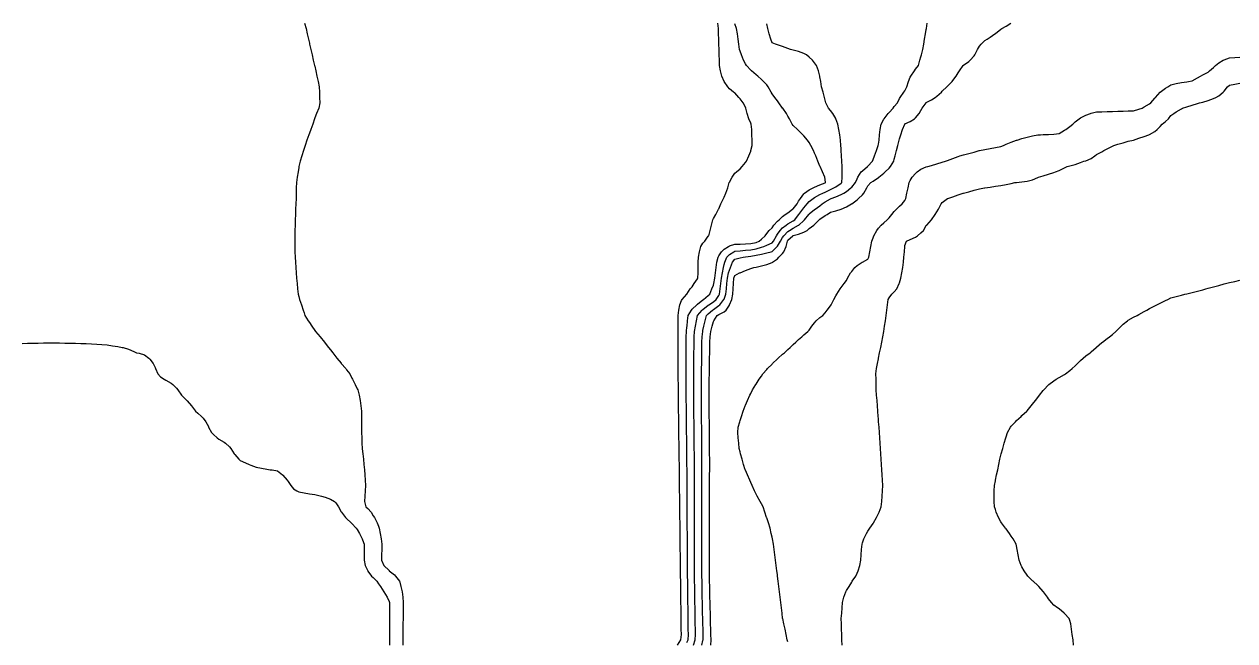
# Model space of a CAD drawing. Header units: inches. Extents: x -13671948.9 to -13671906.2, y 5686257.7 to 5686300.4.
# Drawn here: x -13671923.66 to -13671914.17, y 5686286.3 to 5686291.14 of the extents above; entities that cross this region are included whole.
import ezdxf

# ---------------------------------------------------------------- set-up
doc = ezdxf.new("R2010")
doc.units = ezdxf.units.IN
doc.header["$MEASUREMENT"] = 0

msp = doc.modelspace()

# ---------------------------------------------------------------- linework, layer by layer
for points in [[(-13671921.4633, 5686291.1449), (-13671921.4519, 5686291.1032), (-13671921.4422, 5686291.0615), (-13671921.4331, 5686291.0198), (-13671921.4261, 5686290.9877), (-13671921.424, 5686290.9781), (-13671921.4147, 5686290.9364), (-13671921.4053, 5686290.8947), (-13671921.3956, 5686290.853), (-13671921.3853, 5686290.8113), (-13671921.3844, 5686290.8063), (-13671921.3753, 5686290.7696), (-13671921.3668, 5686290.7279), (-13671921.3578, 5686290.6862), (-13671921.3481, 5686290.6445), (-13671921.3467, 5686290.6028), (-13671921.3454, 5686290.5611), (-13671921.3441, 5686290.5194), (-13671921.3514, 5686290.4777), (-13671921.3703, 5686290.4361), (-13671921.3844, 5686290.402), (-13671921.3868, 5686290.3944), (-13671921.3992, 5686290.3527), (-13671921.4151, 5686290.311), (-13671921.4261, 5686290.2827), (-13671921.4311, 5686290.2693), (-13671921.4462, 5686290.2276), (-13671921.4603, 5686290.1859), (-13671921.4678, 5686290.162), (-13671921.4732, 5686290.1442), (-13671921.4856, 5686290.1025), (-13671921.4973, 5686290.0608), (-13671921.5076, 5686290.0191), (-13671921.5095, 5686290.0111), (-13671921.5149, 5686289.9774), (-13671921.5214, 5686289.9357), (-13671921.5273, 5686289.894), (-13671921.5287, 5686289.8523), (-13671921.5299, 5686289.8106), (-13671921.5309, 5686289.7689), (-13671921.5324, 5686289.7272), (-13671921.5342, 5686289.6855), (-13671921.5357, 5686289.6438), (-13671921.537, 5686289.6021), (-13671921.5383, 5686289.5604), (-13671921.5395, 5686289.5187), (-13671921.5405, 5686289.477), (-13671921.5407, 5686289.4353), (-13671921.5398, 5686289.3936), (-13671921.539, 5686289.3519), (-13671921.5382, 5686289.3102), (-13671921.536, 5686289.2685), (-13671921.5334, 5686289.2269), (-13671921.5309, 5686289.1852), (-13671921.528, 5686289.1435), (-13671921.5229, 5686289.1018), (-13671921.5179, 5686289.0601), (-13671921.5128, 5686289.0184), (-13671921.5095, 5686289.0016), (-13671921.5027, 5686288.9767), (-13671921.4886, 5686288.935), (-13671921.4747, 5686288.8933), (-13671921.4678, 5686288.8729), (-13671921.4606, 5686288.8516), (-13671921.4347, 5686288.8099), (-13671921.4261, 5686288.7964), (-13671921.4074, 5686288.7682), (-13671921.3844, 5686288.7348), (-13671921.3772, 5686288.7265), (-13671921.3427, 5686288.6851), (-13671921.3425, 5686288.6848), (-13671921.3083, 5686288.6431), (-13671921.301, 5686288.6341), (-13671921.2749, 5686288.6014), (-13671921.2593, 5686288.5815), (-13671921.2417, 5686288.5597), (-13671921.2176, 5686288.5277), (-13671921.2097, 5686288.518), (-13671921.1759, 5686288.4766), (-13671921.1757, 5686288.4763), (-13671921.1411, 5686288.4346), (-13671921.1342, 5686288.4255), (-13671921.1097, 5686288.3929), (-13671921.0925, 5686288.3593), (-13671921.0881, 5686288.3512), (-13671921.0665, 5686288.3095), (-13671921.0508, 5686288.276), (-13671921.0472, 5686288.2678), (-13671921.0362, 5686288.2261), (-13671921.0288, 5686288.1844), (-13671921.022, 5686288.1427), (-13671921.0165, 5686288.101), (-13671921.0172, 5686288.0593), (-13671921.0178, 5686288.0177), (-13671921.0184, 5686287.976), (-13671921.0176, 5686287.9343), (-13671921.0156, 5686287.8926), (-13671921.0138, 5686287.8509), (-13671921.0121, 5686287.8092), (-13671921.0091, 5686287.7841), (-13671921.0072, 5686287.7675), (-13671921.0027, 5686287.7258), (-13671920.9985, 5686287.6841), (-13671920.9948, 5686287.6424), (-13671920.9916, 5686287.6007), (-13671920.9888, 5686287.559), (-13671920.9862, 5686287.5173), (-13671920.9888, 5686287.4756), (-13671920.9921, 5686287.4339), (-13671920.9951, 5686287.3922), (-13671920.9839, 5686287.3505), (-13671920.9674, 5686287.3366), (-13671920.9425, 5686287.3088), (-13671920.9257, 5686287.2803), (-13671920.916, 5686287.2671), (-13671920.8935, 5686287.2254), (-13671920.884, 5686287.1986), (-13671920.8796, 5686287.1837), (-13671920.8699, 5686287.142), (-13671920.8625, 5686287.1003), (-13671920.8571, 5686287.0586), (-13671920.8585, 5686287.0169), (-13671920.8599, 5686286.9752), (-13671920.8613, 5686286.9335), (-13671920.8424, 5686286.8918), (-13671920.8423, 5686286.8918), (-13671920.8006, 5686286.8506), (-13671920.8, 5686286.8501), (-13671920.7589, 5686286.8166), (-13671920.7501, 5686286.8085), (-13671920.7198, 5686286.7668), (-13671920.7172, 5686286.7591), (-13671920.7078, 5686286.7251), (-13671920.6996, 5686286.6834), (-13671920.6933, 5686286.6417), (-13671920.6899, 5686286.6), (-13671920.6905, 5686286.5583), (-13671920.691, 5686286.5166), (-13671920.6916, 5686286.4749), (-13671920.692, 5686286.4332), (-13671920.6924, 5686286.3915), (-13671920.6928, 5686286.3498), (-13671920.6932, 5686286.3081), (-13671920.6935, 5686286.2664)], [(-13671918.5386, 5686286.2664), (-13671918.5126, 5686286.3081), (-13671918.5093, 5686286.3498), (-13671918.5098, 5686286.3915), (-13671918.5103, 5686286.4332), (-13671918.5108, 5686286.4749), (-13671918.5114, 5686286.5166), (-13671918.512, 5686286.5583), (-13671918.5126, 5686286.6), (-13671918.5131, 5686286.6417), (-13671918.5137, 5686286.6834), (-13671918.5142, 5686286.7251), (-13671918.5147, 5686286.7668), (-13671918.5152, 5686286.8085), (-13671918.5157, 5686286.8501), (-13671918.5163, 5686286.8918), (-13671918.5167, 5686286.9335), (-13671918.5171, 5686286.9752), (-13671918.5175, 5686287.0169), (-13671918.5179, 5686287.0586), (-13671918.5184, 5686287.1003), (-13671918.5189, 5686287.142), (-13671918.5193, 5686287.1837), (-13671918.5198, 5686287.2254), (-13671918.5203, 5686287.2671), (-13671918.5207, 5686287.3088), (-13671918.5212, 5686287.3505), (-13671918.5217, 5686287.3922), (-13671918.5222, 5686287.4339), (-13671918.5227, 5686287.4756), (-13671918.5232, 5686287.5173), (-13671918.5237, 5686287.559), (-13671918.5242, 5686287.6007), (-13671918.5247, 5686287.6424), (-13671918.5252, 5686287.6841), (-13671918.5258, 5686287.7258), (-13671918.5263, 5686287.7675), (-13671918.5269, 5686287.8092), (-13671918.5276, 5686287.8509), (-13671918.5282, 5686287.8926), (-13671918.5289, 5686287.9343), (-13671918.5294, 5686287.976), (-13671918.5299, 5686288.0177), (-13671918.5303, 5686288.0593), (-13671918.5308, 5686288.101), (-13671918.5312, 5686288.1427), (-13671918.5317, 5686288.1844), (-13671918.5321, 5686288.2261), (-13671918.5325, 5686288.2678), (-13671918.5329, 5686288.3095), (-13671918.5333, 5686288.3512), (-13671918.5338, 5686288.3929), (-13671918.534, 5686288.4346), (-13671918.5343, 5686288.4763), (-13671918.5345, 5686288.518), (-13671918.5348, 5686288.5597), (-13671918.5349, 5686288.6014), (-13671918.5351, 5686288.6431), (-13671918.5353, 5686288.6848), (-13671918.5351, 5686288.7265), (-13671918.5346, 5686288.7682), (-13671918.534, 5686288.8099), (-13671918.5333, 5686288.8516), (-13671918.5291, 5686288.8933), (-13671918.5213, 5686288.935), (-13671918.5073, 5686288.9695), (-13671918.5029, 5686288.9767), (-13671918.4658, 5686289.0184), (-13671918.4656, 5686289.0186), (-13671918.4399, 5686289.0601), (-13671918.4239, 5686289.0766), (-13671918.4099, 5686289.1018), (-13671918.3822, 5686289.1394), (-13671918.3809, 5686289.1435), (-13671918.378, 5686289.1852), (-13671918.3774, 5686289.2269), (-13671918.3766, 5686289.2685), (-13671918.3748, 5686289.3102), (-13671918.368, 5686289.3519), (-13671918.3556, 5686289.3936), (-13671918.3405, 5686289.4198), (-13671918.325, 5686289.4353), (-13671918.2988, 5686289.4725), (-13671918.2945, 5686289.477), (-13671918.2844, 5686289.5187), (-13671918.274, 5686289.5604), (-13671918.2626, 5686289.6021), (-13671918.2571, 5686289.6133), (-13671918.2385, 5686289.6438), (-13671918.2172, 5686289.6855), (-13671918.2155, 5686289.6893), (-13671918.1995, 5686289.7272), (-13671918.1798, 5686289.7689), (-13671918.1738, 5686289.7804), (-13671918.1601, 5686289.8106), (-13671918.1454, 5686289.8523), (-13671918.1339, 5686289.894), (-13671918.1321, 5686289.8979), (-13671918.1112, 5686289.9357), (-13671918.0904, 5686289.9686), (-13671918.0783, 5686289.9774), (-13671918.0487, 5686290.0023), (-13671918.0319, 5686290.0191), (-13671918.007, 5686290.0503), (-13671917.9998, 5686290.0608), (-13671917.9794, 5686290.1025), (-13671917.9653, 5686290.1409), (-13671917.9643, 5686290.1442), (-13671917.9534, 5686290.1859), (-13671917.9534, 5686290.2276), (-13671917.9555, 5686290.2693), (-13671917.957, 5686290.311), (-13671917.9618, 5686290.3527), (-13671917.9653, 5686290.3599), (-13671917.9806, 5686290.3944), (-13671917.9938, 5686290.4361), (-13671918.0035, 5686290.4777), (-13671918.007, 5686290.4844), (-13671918.0247, 5686290.5194), (-13671918.0487, 5686290.55), (-13671918.058, 5686290.5611), (-13671918.0904, 5686290.5967), (-13671918.0994, 5686290.6028), (-13671918.1321, 5686290.6303), (-13671918.1456, 5686290.6445), (-13671918.1729, 5686290.6862), (-13671918.1738, 5686290.6879), (-13671918.1909, 5686290.7279), (-13671918.2036, 5686290.7696), (-13671918.21, 5686290.8113), (-13671918.2115, 5686290.853), (-13671918.2129, 5686290.8947), (-13671918.2142, 5686290.9364), (-13671918.2152, 5686290.9781), (-13671918.2155, 5686290.9918), (-13671918.2162, 5686291.0198), (-13671918.2172, 5686291.0615), (-13671918.2193, 5686291.1032), (-13671918.2238, 5686291.1449)], [(-13671918.3494, 5686286.2664), (-13671918.3405, 5686286.3027), (-13671918.3394, 5686286.3081), (-13671918.3388, 5686286.3498), (-13671918.3397, 5686286.3915), (-13671918.3405, 5686286.4323), (-13671918.3406, 5686286.4332), (-13671918.3415, 5686286.4749), (-13671918.3425, 5686286.5166), (-13671918.3435, 5686286.5583), (-13671918.3444, 5686286.6), (-13671918.3453, 5686286.6417), (-13671918.346, 5686286.6834), (-13671918.3468, 5686286.7251), (-13671918.3475, 5686286.7668), (-13671918.348, 5686286.8085), (-13671918.3485, 5686286.8501), (-13671918.349, 5686286.8918), (-13671918.3492, 5686286.9335), (-13671918.3491, 5686286.9752), (-13671918.349, 5686287.0169), (-13671918.349, 5686287.0586), (-13671918.3489, 5686287.1003), (-13671918.3488, 5686287.142), (-13671918.3488, 5686287.1837), (-13671918.3487, 5686287.2254), (-13671918.3486, 5686287.2671), (-13671918.3485, 5686287.3088), (-13671918.3485, 5686287.3505), (-13671918.3484, 5686287.3922), (-13671918.3483, 5686287.4339), (-13671918.3481, 5686287.4756), (-13671918.348, 5686287.5173), (-13671918.3479, 5686287.559), (-13671918.3478, 5686287.6007), (-13671918.3477, 5686287.6424), (-13671918.3477, 5686287.6841), (-13671918.3478, 5686287.7258), (-13671918.3479, 5686287.7675), (-13671918.348, 5686287.8092), (-13671918.3484, 5686287.8509), (-13671918.3489, 5686287.8926), (-13671918.3493, 5686287.9343), (-13671918.3498, 5686287.976), (-13671918.3505, 5686288.0177), (-13671918.3511, 5686288.0593), (-13671918.3518, 5686288.101), (-13671918.352, 5686288.1427), (-13671918.3521, 5686288.1844), (-13671918.3522, 5686288.2261), (-13671918.3522, 5686288.2678), (-13671918.3519, 5686288.3095), (-13671918.3515, 5686288.3512), (-13671918.3511, 5686288.3929), (-13671918.3506, 5686288.4346), (-13671918.3501, 5686288.4763), (-13671918.3496, 5686288.518), (-13671918.349, 5686288.5597), (-13671918.3484, 5686288.6014), (-13671918.3478, 5686288.6431), (-13671918.3472, 5686288.6848), (-13671918.3421, 5686288.7265), (-13671918.3405, 5686288.7337), (-13671918.333, 5686288.7682), (-13671918.3233, 5686288.8099), (-13671918.3129, 5686288.8516), (-13671918.2988, 5686288.8652), (-13671918.2657, 5686288.8933), (-13671918.2571, 5686288.8996), (-13671918.2155, 5686288.9291), (-13671918.2089, 5686288.935), (-13671918.1754, 5686288.9767), (-13671918.1738, 5686288.9805), (-13671918.1603, 5686289.0184), (-13671918.1561, 5686289.0601), (-13671918.1521, 5686289.1018), (-13671918.1483, 5686289.1435), (-13671918.1386, 5686289.1852), (-13671918.1321, 5686289.2076), (-13671918.1251, 5686289.2269), (-13671918.1078, 5686289.2685), (-13671918.0904, 5686289.2945), (-13671918.0487, 5686289.3049), (-13671918.0259, 5686289.3102), (-13671918.007, 5686289.3126), (-13671917.9653, 5686289.3176), (-13671917.9236, 5686289.3237), (-13671917.8819, 5686289.332), (-13671917.8402, 5686289.3419), (-13671917.8047, 5686289.3519), (-13671917.7985, 5686289.3539), (-13671917.7573, 5686289.3936), (-13671917.7568, 5686289.3943), (-13671917.7323, 5686289.4353), (-13671917.7151, 5686289.4633), (-13671917.7062, 5686289.477), (-13671917.6734, 5686289.5105), (-13671917.6604, 5686289.5187), (-13671917.6317, 5686289.5362), (-13671917.59, 5686289.559), (-13671917.5879, 5686289.5604), (-13671917.5483, 5686289.5965), (-13671917.5437, 5686289.6021), (-13671917.5109, 5686289.6438), (-13671917.5066, 5686289.6493), (-13671917.4649, 5686289.6819), (-13671917.4598, 5686289.6855), (-13671917.4232, 5686289.7126), (-13671917.4046, 5686289.7272), (-13671917.3815, 5686289.7423), (-13671917.3398, 5686289.7665), (-13671917.3338, 5686289.7689), (-13671917.2981, 5686289.7817), (-13671917.2564, 5686289.8001), (-13671917.2366, 5686289.8106), (-13671917.2147, 5686289.8238), (-13671917.1795, 5686289.8523), (-13671917.173, 5686289.8585), (-13671917.1433, 5686289.894), (-13671917.1313, 5686289.9228), (-13671917.125, 5686289.9357), (-13671917.0983, 5686289.9774), (-13671917.0896, 5686289.9872), (-13671917.0511, 5686290.0191), (-13671917.0479, 5686290.0217), (-13671917.0116, 5686290.0608), (-13671917.0063, 5686290.0748), (-13671916.9958, 5686290.1025), (-13671916.9805, 5686290.1442), (-13671916.9658, 5686290.1859), (-13671916.9646, 5686290.1943), (-13671916.9594, 5686290.2276), (-13671916.9551, 5686290.2693), (-13671916.9504, 5686290.311), (-13671916.9428, 5686290.3527), (-13671916.9229, 5686290.3901), (-13671916.9203, 5686290.3944), (-13671916.8891, 5686290.4361), (-13671916.8812, 5686290.4445), (-13671916.8474, 5686290.4777), (-13671916.8395, 5686290.4893), (-13671916.8154, 5686290.5194), (-13671916.7978, 5686290.5538), (-13671916.7935, 5686290.5611), (-13671916.7651, 5686290.6028), (-13671916.7561, 5686290.614), (-13671916.7403, 5686290.6445), (-13671916.7283, 5686290.6862), (-13671916.7144, 5686290.7202), (-13671916.7105, 5686290.7279), (-13671916.6812, 5686290.7696), (-13671916.6727, 5686290.7828), (-13671916.6492, 5686290.8113), (-13671916.6383, 5686290.853), (-13671916.631, 5686290.8789), (-13671916.6275, 5686290.8947), (-13671916.6169, 5686290.9364), (-13671916.6092, 5686290.9781), (-13671916.602, 5686291.0198), (-13671916.5949, 5686291.0615), (-13671916.5893, 5686291.0935), (-13671916.588, 5686291.1032), (-13671916.582, 5686291.1449)], [(-13671918.2795, 5686286.2664), (-13671918.2769, 5686286.3081), (-13671918.2776, 5686286.3498), (-13671918.2787, 5686286.3915), (-13671918.2798, 5686286.4332), (-13671918.2809, 5686286.4749), (-13671918.2821, 5686286.5166), (-13671918.2833, 5686286.5583), (-13671918.2845, 5686286.6), (-13671918.2854, 5686286.6417), (-13671918.2863, 5686286.6834), (-13671918.2872, 5686286.7251), (-13671918.288, 5686286.7668), (-13671918.2885, 5686286.8085), (-13671918.2891, 5686286.8501), (-13671918.2896, 5686286.8918), (-13671918.2898, 5686286.9335), (-13671918.2897, 5686286.9752), (-13671918.2895, 5686287.0169), (-13671918.2894, 5686287.0586), (-13671918.2893, 5686287.1003), (-13671918.2892, 5686287.142), (-13671918.289, 5686287.1837), (-13671918.2889, 5686287.2254), (-13671918.2888, 5686287.2671), (-13671918.2886, 5686287.3088), (-13671918.2885, 5686287.3505), (-13671918.2883, 5686287.3922), (-13671918.2881, 5686287.4339), (-13671918.2879, 5686287.4756), (-13671918.2878, 5686287.5173), (-13671918.2876, 5686287.559), (-13671918.2875, 5686287.6007), (-13671918.2873, 5686287.6424), (-13671918.2873, 5686287.6841), (-13671918.2874, 5686287.7258), (-13671918.2875, 5686287.7675), (-13671918.2876, 5686287.8092), (-13671918.288, 5686287.8509), (-13671918.2884, 5686287.8926), (-13671918.2888, 5686287.9343), (-13671918.2893, 5686287.976), (-13671918.29, 5686288.0177), (-13671918.2907, 5686288.0593), (-13671918.2915, 5686288.101), (-13671918.2916, 5686288.1427), (-13671918.2916, 5686288.1844), (-13671918.2917, 5686288.2261), (-13671918.2915, 5686288.2678), (-13671918.291, 5686288.3095), (-13671918.2904, 5686288.3512), (-13671918.2899, 5686288.3929), (-13671918.2892, 5686288.4346), (-13671918.2885, 5686288.4763), (-13671918.2878, 5686288.518), (-13671918.287, 5686288.5597), (-13671918.2863, 5686288.6014), (-13671918.2855, 5686288.6431), (-13671918.2848, 5686288.6848), (-13671918.2785, 5686288.7265), (-13671918.2674, 5686288.7682), (-13671918.2571, 5686288.8048), (-13671918.2539, 5686288.8099), (-13671918.2296, 5686288.8516), (-13671918.2155, 5686288.8588), (-13671918.1738, 5686288.8808), (-13671918.1593, 5686288.8933), (-13671918.1321, 5686288.9326), (-13671918.1308, 5686288.935), (-13671918.1143, 5686288.9767), (-13671918.1065, 5686289.0184), (-13671918.1035, 5686289.0601), (-13671918.1006, 5686289.1018), (-13671918.0979, 5686289.1435), (-13671918.0904, 5686289.1662), (-13671918.0535, 5686289.1852), (-13671918.0487, 5686289.1872), (-13671918.007, 5686289.2043), (-13671917.9653, 5686289.2204), (-13671917.9412, 5686289.2269), (-13671917.9236, 5686289.2318), (-13671917.8819, 5686289.2411), (-13671917.8402, 5686289.2523), (-13671917.7985, 5686289.2659), (-13671917.795, 5686289.2685), (-13671917.7568, 5686289.2971), (-13671917.7449, 5686289.3102), (-13671917.7151, 5686289.3383), (-13671917.7059, 5686289.3519), (-13671917.6881, 5686289.3936), (-13671917.6778, 5686289.4353), (-13671917.6734, 5686289.4419), (-13671917.6359, 5686289.477), (-13671917.6317, 5686289.4798), (-13671917.59, 5686289.4889), (-13671917.5483, 5686289.5038), (-13671917.5228, 5686289.5187), (-13671917.5066, 5686289.5327), (-13671917.4698, 5686289.5604), (-13671917.4649, 5686289.5651), (-13671917.4298, 5686289.6021), (-13671917.4232, 5686289.6064), (-13671917.3815, 5686289.6349), (-13671917.3666, 5686289.6438), (-13671917.3398, 5686289.6608), (-13671917.2981, 5686289.6717), (-13671917.2564, 5686289.6854), (-13671917.2561, 5686289.6855), (-13671917.2147, 5686289.7031), (-13671917.1751, 5686289.7272), (-13671917.173, 5686289.7283), (-13671917.1313, 5686289.7576), (-13671917.1193, 5686289.7689), (-13671917.0896, 5686289.7984), (-13671917.0799, 5686289.8106), (-13671917.0552, 5686289.8523), (-13671917.0479, 5686289.8686), (-13671917.0249, 5686289.894), (-13671917.0063, 5686289.9052), (-13671916.9646, 5686289.9339), (-13671916.9623, 5686289.9357), (-13671916.9229, 5686289.9676), (-13671916.9113, 5686289.9774), (-13671916.8812, 5686290.0071), (-13671916.8702, 5686290.0191), (-13671916.8446, 5686290.0608), (-13671916.8395, 5686290.0781), (-13671916.8326, 5686290.1025), (-13671916.8214, 5686290.1442), (-13671916.8111, 5686290.1859), (-13671916.8006, 5686290.2276), (-13671916.7978, 5686290.2382), (-13671916.7891, 5686290.2693), (-13671916.7767, 5686290.311), (-13671916.7583, 5686290.3527), (-13671916.7561, 5686290.3549), (-13671916.7144, 5686290.374), (-13671916.6821, 5686290.3944), (-13671916.6727, 5686290.4024), (-13671916.6442, 5686290.4361), (-13671916.631, 5686290.4597), (-13671916.6204, 5686290.4777), (-13671916.5907, 5686290.5194), (-13671916.5893, 5686290.521), (-13671916.5476, 5686290.5422), (-13671916.5183, 5686290.5611), (-13671916.5059, 5686290.5705), (-13671916.4707, 5686290.6028), (-13671916.4642, 5686290.61), (-13671916.4271, 5686290.6445), (-13671916.4225, 5686290.6493), (-13671916.3869, 5686290.6862), (-13671916.3808, 5686290.6936), (-13671916.3554, 5686290.7279), (-13671916.3391, 5686290.7541), (-13671916.3292, 5686290.7696), (-13671916.3004, 5686290.8113), (-13671916.2974, 5686290.8149), (-13671916.2557, 5686290.843), (-13671916.2443, 5686290.853), (-13671916.214, 5686290.8878), (-13671916.2092, 5686290.8947), (-13671916.1862, 5686290.9364), (-13671916.1723, 5686290.9644), (-13671916.1597, 5686290.9781), (-13671916.1306, 5686291.0094), (-13671916.1122, 5686291.0198), (-13671916.0889, 5686291.0341), (-13671916.0502, 5686291.0615), (-13671916.0472, 5686291.0636), (-13671916.0055, 5686291.0971), (-13671915.996, 5686291.1032), (-13671915.9638, 5686291.1215), (-13671915.9267, 5686291.1449)], [(-13671918.4656, 5686286.2875), (-13671918.4565, 5686286.3081), (-13671918.4543, 5686286.3498), (-13671918.4548, 5686286.3915), (-13671918.4553, 5686286.4332), (-13671918.4559, 5686286.4749), (-13671918.4565, 5686286.5166), (-13671918.4571, 5686286.5583), (-13671918.4577, 5686286.6), (-13671918.4583, 5686286.6417), (-13671918.4588, 5686286.6834), (-13671918.4594, 5686286.7251), (-13671918.4599, 5686286.7668), (-13671918.4603, 5686286.8085), (-13671918.4608, 5686286.8501), (-13671918.4612, 5686286.8918), (-13671918.4615, 5686286.9335), (-13671918.4617, 5686286.9752), (-13671918.4619, 5686287.0169), (-13671918.4621, 5686287.0586), (-13671918.4623, 5686287.1003), (-13671918.4625, 5686287.142), (-13671918.4627, 5686287.1837), (-13671918.4629, 5686287.2254), (-13671918.4631, 5686287.2671), (-13671918.4634, 5686287.3088), (-13671918.4636, 5686287.3505), (-13671918.4638, 5686287.3922), (-13671918.464, 5686287.4339), (-13671918.4642, 5686287.4756), (-13671918.4645, 5686287.5173), (-13671918.4647, 5686287.559), (-13671918.4649, 5686287.6007), (-13671918.4651, 5686287.6424), (-13671918.4653, 5686287.6841), (-13671918.4656, 5686287.7213), (-13671918.4657, 5686287.7258), (-13671918.466, 5686287.7675), (-13671918.4663, 5686287.8092), (-13671918.4668, 5686287.8509), (-13671918.4673, 5686287.8926), (-13671918.4678, 5686287.9343), (-13671918.4683, 5686287.976), (-13671918.4688, 5686288.0177), (-13671918.4693, 5686288.0593), (-13671918.4698, 5686288.101), (-13671918.4702, 5686288.1427), (-13671918.4705, 5686288.1844), (-13671918.4707, 5686288.2261), (-13671918.471, 5686288.2678), (-13671918.4711, 5686288.3095), (-13671918.4712, 5686288.3512), (-13671918.4713, 5686288.3929), (-13671918.4713, 5686288.4346), (-13671918.4712, 5686288.4763), (-13671918.4712, 5686288.518), (-13671918.4711, 5686288.5597), (-13671918.471, 5686288.6014), (-13671918.4709, 5686288.6431), (-13671918.4708, 5686288.6848), (-13671918.4688, 5686288.7265), (-13671918.4656, 5686288.7618), (-13671918.465, 5686288.7682), (-13671918.4608, 5686288.8099), (-13671918.4562, 5686288.8516), (-13671918.4309, 5686288.8933), (-13671918.4239, 5686288.9015), (-13671918.3889, 5686288.935), (-13671918.3822, 5686288.9399), (-13671918.3405, 5686288.9731), (-13671918.3353, 5686288.9767), (-13671918.2988, 5686289.0089), (-13671918.2865, 5686289.0184), (-13671918.2696, 5686289.0601), (-13671918.2571, 5686289.0882), (-13671918.2545, 5686289.1018), (-13671918.2468, 5686289.1435), (-13671918.2419, 5686289.1852), (-13671918.2368, 5686289.2269), (-13671918.2308, 5686289.2685), (-13671918.2203, 5686289.3102), (-13671918.2155, 5686289.3187), (-13671918.1944, 5686289.3519), (-13671918.1738, 5686289.3724), (-13671918.1397, 5686289.3936), (-13671918.1321, 5686289.3971), (-13671918.0904, 5686289.4099), (-13671918.0487, 5686289.412), (-13671918.007, 5686289.414), (-13671917.9653, 5686289.4159), (-13671917.9236, 5686289.4252), (-13671917.8985, 5686289.4353), (-13671917.8819, 5686289.451), (-13671917.8526, 5686289.477), (-13671917.8402, 5686289.4958), (-13671917.8212, 5686289.5187), (-13671917.7985, 5686289.5398), (-13671917.7854, 5686289.5604), (-13671917.7568, 5686289.591), (-13671917.7415, 5686289.6021), (-13671917.7151, 5686289.629), (-13671917.695, 5686289.6438), (-13671917.6734, 5686289.6562), (-13671917.6368, 5686289.6855), (-13671917.6317, 5686289.6891), (-13671917.6019, 5686289.7272), (-13671917.59, 5686289.7478), (-13671917.5759, 5686289.7689), (-13671917.5483, 5686289.8069), (-13671917.5444, 5686289.8106), (-13671917.5066, 5686289.8364), (-13671917.4751, 5686289.8523), (-13671917.4649, 5686289.8569), (-13671917.4232, 5686289.8756), (-13671917.3815, 5686289.8925), (-13671917.3781, 5686289.894), (-13671917.3815, 5686289.9171), (-13671917.3847, 5686289.9357), (-13671917.4028, 5686289.9774), (-13671917.4216, 5686290.0191), (-13671917.4232, 5686290.023), (-13671917.4395, 5686290.0608), (-13671917.4554, 5686290.1025), (-13671917.4649, 5686290.1254), (-13671917.4736, 5686290.1442), (-13671917.4942, 5686290.1859), (-13671917.5066, 5686290.2092), (-13671917.5205, 5686290.2276), (-13671917.5483, 5686290.2609), (-13671917.5559, 5686290.2693), (-13671917.59, 5686290.3036), (-13671917.598, 5686290.311), (-13671917.6317, 5686290.3422), (-13671917.6408, 5686290.3527), (-13671917.6622, 5686290.3944), (-13671917.6734, 5686290.4155), (-13671917.6852, 5686290.4361), (-13671917.7149, 5686290.4777), (-13671917.7151, 5686290.478), (-13671917.7463, 5686290.5194), (-13671917.7568, 5686290.5345), (-13671917.776, 5686290.5611), (-13671917.7985, 5686290.5905), (-13671917.8045, 5686290.6028), (-13671917.8278, 5686290.6445), (-13671917.8402, 5686290.6593), (-13671917.8648, 5686290.6862), (-13671917.8819, 5686290.7031), (-13671917.9097, 5686290.7279), (-13671917.9236, 5686290.7393), (-13671917.9583, 5686290.7696), (-13671917.9653, 5686290.7757), (-13671917.9974, 5686290.8113), (-13671918.007, 5686290.8262), (-13671918.0215, 5686290.853), (-13671918.0391, 5686290.8947), (-13671918.0487, 5686290.9234), (-13671918.0525, 5686290.9364), (-13671918.0587, 5686290.9781), (-13671918.0638, 5686291.0198), (-13671918.0688, 5686291.0615), (-13671918.0767, 5686291.1032), (-13671918.0904, 5686291.1379)], [(-13671918.4154, 5686286.2664), (-13671918.4002, 5686286.3081), (-13671918.3987, 5686286.3498), (-13671918.3993, 5686286.3915), (-13671918.4, 5686286.4332), (-13671918.4006, 5686286.4749), (-13671918.4014, 5686286.5166), (-13671918.4021, 5686286.5583), (-13671918.4029, 5686286.6), (-13671918.4035, 5686286.6417), (-13671918.4042, 5686286.6834), (-13671918.4048, 5686286.7251), (-13671918.4054, 5686286.7668), (-13671918.4058, 5686286.8085), (-13671918.4062, 5686286.8501), (-13671918.4067, 5686286.8918), (-13671918.4069, 5686286.9335), (-13671918.4069, 5686286.9752), (-13671918.4069, 5686287.0169), (-13671918.407, 5686287.0586), (-13671918.407, 5686287.1003), (-13671918.407, 5686287.142), (-13671918.4071, 5686287.1837), (-13671918.4071, 5686287.2254), (-13671918.4072, 5686287.2671), (-13671918.4072, 5686287.3088), (-13671918.4072, 5686287.3505), (-13671918.4073, 5686287.3922), (-13671918.4073, 5686287.4339), (-13671918.4073, 5686287.4756), (-13671918.4073, 5686287.5173), (-13671918.4073, 5686287.559), (-13671918.4072, 5686287.6007), (-13671918.4072, 5686287.6424), (-13671918.4073, 5686287.6841), (-13671918.4075, 5686287.7258), (-13671918.4076, 5686287.7675), (-13671918.4078, 5686287.8092), (-13671918.4083, 5686287.8509), (-13671918.4087, 5686287.8926), (-13671918.4091, 5686287.9343), (-13671918.4096, 5686287.976), (-13671918.4102, 5686288.0177), (-13671918.4108, 5686288.0593), (-13671918.4114, 5686288.101), (-13671918.4117, 5686288.1427), (-13671918.4119, 5686288.1844), (-13671918.4121, 5686288.2261), (-13671918.4122, 5686288.2678), (-13671918.412, 5686288.3095), (-13671918.4119, 5686288.3512), (-13671918.4117, 5686288.3929), (-13671918.4115, 5686288.4346), (-13671918.4112, 5686288.4763), (-13671918.4108, 5686288.518), (-13671918.4105, 5686288.5597), (-13671918.4101, 5686288.6014), (-13671918.4098, 5686288.6431), (-13671918.4094, 5686288.6848), (-13671918.4056, 5686288.7265), (-13671918.3987, 5686288.7682), (-13671918.3911, 5686288.8099), (-13671918.3827, 5686288.8516), (-13671918.3822, 5686288.8522), (-13671918.3452, 5686288.8933), (-13671918.3405, 5686288.8977), (-13671918.2988, 5686288.932), (-13671918.2947, 5686288.935), (-13671918.2571, 5686288.959), (-13671918.237, 5686288.9767), (-13671918.2155, 5686289.0094), (-13671918.211, 5686289.0184), (-13671918.2052, 5686289.0601), (-13671918.1997, 5686289.1018), (-13671918.1945, 5686289.1435), (-13671918.1877, 5686289.1852), (-13671918.1793, 5686289.2269), (-13671918.1738, 5686289.2509), (-13671918.1693, 5686289.2685), (-13671918.152, 5686289.3102), (-13671918.1321, 5686289.3301), (-13671918.0978, 5686289.3519), (-13671918.0904, 5686289.3558), (-13671918.0487, 5686289.3597), (-13671918.007, 5686289.3633), (-13671917.9653, 5686289.3667), (-13671917.9236, 5686289.3745), (-13671917.8819, 5686289.3873), (-13671917.8637, 5686289.3936), (-13671917.8402, 5686289.4027), (-13671917.7985, 5686289.4214), (-13671917.7871, 5686289.4353), (-13671917.7639, 5686289.477), (-13671917.7568, 5686289.4893), (-13671917.7356, 5686289.5187), (-13671917.7151, 5686289.5397), (-13671917.688, 5686289.5604), (-13671917.6734, 5686289.5697), (-13671917.6317, 5686289.5939), (-13671917.6208, 5686289.6021), (-13671917.59, 5686289.6422), (-13671917.5887, 5686289.6438), (-13671917.5561, 5686289.6855), (-13671917.5483, 5686289.6953), (-13671917.5229, 5686289.7272), (-13671917.5066, 5686289.7464), (-13671917.4763, 5686289.7689), (-13671917.4649, 5686289.7762), (-13671917.4232, 5686289.7991), (-13671917.4004, 5686289.8106), (-13671917.3815, 5686289.8197), (-13671917.3398, 5686289.8389), (-13671917.3141, 5686289.8523), (-13671917.2981, 5686289.8616), (-13671917.2564, 5686289.89), (-13671917.2513, 5686289.894), (-13671917.2476, 5686289.9357), (-13671917.2483, 5686289.9774), (-13671917.2491, 5686290.0191), (-13671917.2504, 5686290.0608), (-13671917.2526, 5686290.1025), (-13671917.2552, 5686290.1442), (-13671917.2564, 5686290.1613), (-13671917.2583, 5686290.1859), (-13671917.2626, 5686290.2276), (-13671917.2677, 5686290.2693), (-13671917.2736, 5686290.311), (-13671917.2814, 5686290.3527), (-13671917.2974, 5686290.3944), (-13671917.2981, 5686290.3958), (-13671917.3214, 5686290.4361), (-13671917.3398, 5686290.4583), (-13671917.3556, 5686290.4777), (-13671917.3766, 5686290.5194), (-13671917.3815, 5686290.5389), (-13671917.3869, 5686290.5611), (-13671917.3978, 5686290.6028), (-13671917.4099, 5686290.6445), (-13671917.4166, 5686290.6862), (-13671917.4232, 5686290.7219), (-13671917.4244, 5686290.7279), (-13671917.434, 5686290.7696), (-13671917.4504, 5686290.8113), (-13671917.4649, 5686290.8328), (-13671917.4809, 5686290.853), (-13671917.5066, 5686290.8775), (-13671917.528, 5686290.8947), (-13671917.5483, 5686290.9064), (-13671917.59, 5686290.9224), (-13671917.6317, 5686290.9325), (-13671917.6545, 5686290.9364), (-13671917.6734, 5686290.9445), (-13671917.7151, 5686290.9598), (-13671917.7568, 5686290.9732), (-13671917.7718, 5686290.9781), (-13671917.7985, 5686290.9903), (-13671917.8073, 5686291.0198), (-13671917.8197, 5686291.0615), (-13671917.8313, 5686291.1032), (-13671917.8402, 5686291.1383)], [(-13671917.6734, 5686286.2928), (-13671917.6791, 5686286.3081), (-13671917.6873, 5686286.3498), (-13671917.6953, 5686286.3915), (-13671917.705, 5686286.4332), (-13671917.715, 5686286.4749), (-13671917.7151, 5686286.4758), (-13671917.7199, 5686286.5166), (-13671917.7249, 5686286.5583), (-13671917.7298, 5686286.6), (-13671917.7348, 5686286.6417), (-13671917.7399, 5686286.6834), (-13671917.7449, 5686286.7251), (-13671917.75, 5686286.7668), (-13671917.7552, 5686286.8085), (-13671917.7568, 5686286.8211), (-13671917.7605, 5686286.8501), (-13671917.7657, 5686286.8918), (-13671917.771, 5686286.9335), (-13671917.7762, 5686286.9752), (-13671917.7814, 5686287.0169), (-13671917.7866, 5686287.0586), (-13671917.7959, 5686287.1003), (-13671917.7985, 5686287.1124), (-13671917.8052, 5686287.142), (-13671917.8141, 5686287.1837), (-13671917.8257, 5686287.2254), (-13671917.8402, 5686287.2636), (-13671917.8414, 5686287.2671), (-13671917.8557, 5686287.3088), (-13671917.8688, 5686287.3505), (-13671917.8819, 5686287.3735), (-13671917.8919, 5686287.3922), (-13671917.915, 5686287.4339), (-13671917.9236, 5686287.4506), (-13671917.9353, 5686287.4756), (-13671917.9536, 5686287.5173), (-13671917.9653, 5686287.5417), (-13671917.973, 5686287.559), (-13671917.9911, 5686287.6007), (-13671918.007, 5686287.6391), (-13671918.0083, 5686287.6424), (-13671918.0219, 5686287.6841), (-13671918.0335, 5686287.7258), (-13671918.0449, 5686287.7675), (-13671918.0487, 5686287.7816), (-13671918.0559, 5686287.8092), (-13671918.0596, 5686287.8509), (-13671918.0633, 5686287.8926), (-13671918.067, 5686287.9343), (-13671918.0636, 5686287.976), (-13671918.0514, 5686288.0177), (-13671918.0487, 5686288.0269), (-13671918.0387, 5686288.0593), (-13671918.0255, 5686288.101), (-13671918.0091, 5686288.1427), (-13671918.007, 5686288.1478), (-13671917.9912, 5686288.1844), (-13671917.9722, 5686288.2261), (-13671917.9653, 5686288.24), (-13671917.951, 5686288.2678), (-13671917.926, 5686288.3095), (-13671917.9236, 5686288.3134), (-13671917.899, 5686288.3512), (-13671917.8819, 5686288.3759), (-13671917.8696, 5686288.3929), (-13671917.8402, 5686288.4281), (-13671917.8344, 5686288.4346), (-13671917.7985, 5686288.471), (-13671917.7935, 5686288.4763), (-13671917.7568, 5686288.5124), (-13671917.7506, 5686288.518), (-13671917.7151, 5686288.5489), (-13671917.7017, 5686288.5597), (-13671917.6734, 5686288.5855), (-13671917.6569, 5686288.6014), (-13671917.6317, 5686288.6242), (-13671917.6127, 5686288.6431), (-13671917.59, 5686288.6641), (-13671917.5659, 5686288.6848), (-13671917.5483, 5686288.7008), (-13671917.5183, 5686288.7265), (-13671917.5066, 5686288.7372), (-13671917.4865, 5686288.7682), (-13671917.4649, 5686288.7948), (-13671917.4513, 5686288.8099), (-13671917.4232, 5686288.835), (-13671917.3995, 5686288.8516), (-13671917.3815, 5686288.8725), (-13671917.366, 5686288.8933), (-13671917.3398, 5686288.9272), (-13671917.3359, 5686288.935), (-13671917.3143, 5686288.9767), (-13671917.2981, 5686289.006), (-13671917.291, 5686289.0184), (-13671917.2643, 5686289.0601), (-13671917.2564, 5686289.0714), (-13671917.2339, 5686289.1018), (-13671917.2147, 5686289.1255), (-13671917.207, 5686289.1435), (-13671917.1822, 5686289.1852), (-13671917.173, 5686289.1972), (-13671917.149, 5686289.2269), (-13671917.1313, 5686289.2427), (-13671917.0904, 5686289.2685), (-13671917.0896, 5686289.269), (-13671917.0479, 5686289.294), (-13671917.0393, 5686289.3102), (-13671917.0308, 5686289.3519), (-13671917.0226, 5686289.3936), (-13671917.0147, 5686289.4353), (-13671917.0063, 5686289.4613), (-13671917.0007, 5686289.477), (-13671916.9779, 5686289.5187), (-13671916.9646, 5686289.5373), (-13671916.944, 5686289.5604), (-13671916.9229, 5686289.5794), (-13671916.8966, 5686289.6021), (-13671916.8812, 5686289.6186), (-13671916.8601, 5686289.6438), (-13671916.8395, 5686289.6668), (-13671916.8216, 5686289.6855), (-13671916.7978, 5686289.7088), (-13671916.7777, 5686289.7272), (-13671916.7561, 5686289.7527), (-13671916.7503, 5686289.7689), (-13671916.741, 5686289.8106), (-13671916.7317, 5686289.8523), (-13671916.7224, 5686289.894), (-13671916.7144, 5686289.9097), (-13671916.6989, 5686289.9357), (-13671916.6727, 5686289.9663), (-13671916.6603, 5686289.9774), (-13671916.631, 5686289.9981), (-13671916.5893, 5686290.0162), (-13671916.5777, 5686290.0191), (-13671916.5476, 5686290.0284), (-13671916.5059, 5686290.0412), (-13671916.4642, 5686290.054), (-13671916.4375, 5686290.0608), (-13671916.4225, 5686290.0668), (-13671916.3808, 5686290.0823), (-13671916.3391, 5686290.0976), (-13671916.3247, 5686290.1025), (-13671916.2974, 5686290.1117), (-13671916.2557, 5686290.1223), (-13671916.214, 5686290.1332), (-13671916.173, 5686290.1442), (-13671916.1723, 5686290.1444), (-13671916.1306, 5686290.1536), (-13671916.0889, 5686290.1614), (-13671916.0472, 5686290.1693), (-13671916.0055, 5686290.1774), (-13671915.9835, 5686290.1859), (-13671915.9638, 5686290.1949), (-13671915.9221, 5686290.2118), (-13671915.8804, 5686290.226), (-13671915.876, 5686290.2276), (-13671915.8387, 5686290.2395), (-13671915.7971, 5686290.2512), (-13671915.7554, 5686290.2606), (-13671915.7137, 5686290.2683), (-13671915.6945, 5686290.2693), (-13671915.672, 5686290.2704), (-13671915.6303, 5686290.2716), (-13671915.5886, 5686290.2728), (-13671915.5469, 5686290.2798), (-13671915.5052, 5686290.3043), (-13671915.4947, 5686290.311), (-13671915.4635, 5686290.3342), (-13671915.4397, 5686290.3527), (-13671915.4218, 5686290.3695), (-13671915.3899, 5686290.3944), (-13671915.3801, 5686290.4005), (-13671915.3384, 5686290.422), (-13671915.3009, 5686290.4361), (-13671915.2967, 5686290.4374), (-13671915.255, 5686290.448), (-13671915.2133, 5686290.4495), (-13671915.1716, 5686290.4511), (-13671915.1299, 5686290.4525), (-13671915.0882, 5686290.4537), (-13671915.0465, 5686290.4547), (-13671915.0048, 5686290.4556), (-13671914.9631, 5686290.4566), (-13671914.9214, 5686290.4693), (-13671914.8967, 5686290.4777), (-13671914.8797, 5686290.4877), (-13671914.838, 5686290.5114), (-13671914.8286, 5686290.5194), (-13671914.7963, 5686290.5546), (-13671914.7918, 5686290.5611), (-13671914.7551, 5686290.6028), (-13671914.7546, 5686290.6033), (-13671914.7129, 5686290.6347), (-13671914.6959, 5686290.6445), (-13671914.6712, 5686290.6616), (-13671914.6295, 5686290.6718), (-13671914.5879, 5686290.6777), (-13671914.5462, 5686290.6832), (-13671914.5319, 5686290.6862), (-13671914.5045, 5686290.692), (-13671914.4628, 5686290.7148), (-13671914.4388, 5686290.7279), (-13671914.4211, 5686290.7376), (-13671914.3794, 5686290.7605), (-13671914.3676, 5686290.7696), (-13671914.3377, 5686290.7961), (-13671914.3214, 5686290.8113), (-13671914.296, 5686290.8324), (-13671914.2606, 5686290.853), (-13671914.2543, 5686290.856), (-13671914.2126, 5686290.8711), (-13671914.1709, 5686290.8739), (-13671914.1292, 5686290.8765)], [(-13671917.2488, 5686286.2664), (-13671917.2508, 5686286.3081), (-13671917.2522, 5686286.3498), (-13671917.2535, 5686286.3915), (-13671917.2548, 5686286.4332), (-13671917.2551, 5686286.4749), (-13671917.2523, 5686286.5166), (-13671917.2495, 5686286.5583), (-13671917.2466, 5686286.6), (-13671917.2355, 5686286.6417), (-13671917.2191, 5686286.6834), (-13671917.2147, 5686286.6937), (-13671917.1946, 5686286.7251), (-13671917.173, 5686286.7613), (-13671917.1696, 5686286.7668), (-13671917.1424, 5686286.8085), (-13671917.1313, 5686286.8307), (-13671917.1231, 5686286.8501), (-13671917.1087, 5686286.8918), (-13671917.1016, 5686286.9335), (-13671917.0987, 5686286.9752), (-13671917.0958, 5686287.0169), (-13671917.0929, 5686287.0586), (-13671917.0896, 5686287.0688), (-13671917.0779, 5686287.1003), (-13671917.0584, 5686287.142), (-13671917.0479, 5686287.1612), (-13671917.0305, 5686287.1837), (-13671917.0063, 5686287.2197), (-13671917.0027, 5686287.2254), (-13671916.9795, 5686287.2671), (-13671916.9646, 5686287.2976), (-13671916.9594, 5686287.3088), (-13671916.9418, 5686287.3505), (-13671916.9364, 5686287.3922), (-13671916.9341, 5686287.4339), (-13671916.9318, 5686287.4756), (-13671916.9304, 5686287.5173), (-13671916.9324, 5686287.559), (-13671916.9346, 5686287.6007), (-13671916.9368, 5686287.6424), (-13671916.9392, 5686287.6841), (-13671916.9419, 5686287.7258), (-13671916.9447, 5686287.7675), (-13671916.9478, 5686287.8092), (-13671916.9504, 5686287.8509), (-13671916.9533, 5686287.8926), (-13671916.9564, 5686287.9343), (-13671916.9595, 5686287.976), (-13671916.9625, 5686288.0177), (-13671916.9646, 5686288.0434), (-13671916.9659, 5686288.0593), (-13671916.9696, 5686288.101), (-13671916.9723, 5686288.1427), (-13671916.9751, 5686288.1844), (-13671916.9782, 5686288.2261), (-13671916.9808, 5686288.2678), (-13671916.9817, 5686288.3095), (-13671916.9828, 5686288.3512), (-13671916.9839, 5686288.3929), (-13671916.9787, 5686288.4346), (-13671916.971, 5686288.4763), (-13671916.9646, 5686288.5107), (-13671916.9632, 5686288.518), (-13671916.9549, 5686288.5597), (-13671916.9448, 5686288.6014), (-13671916.9363, 5686288.6431), (-13671916.9291, 5686288.6848), (-13671916.9229, 5686288.7265), (-13671916.9229, 5686288.7265), (-13671916.916, 5686288.7682), (-13671916.9098, 5686288.8099), (-13671916.9041, 5686288.8516), (-13671916.8986, 5686288.8933), (-13671916.8934, 5686288.935), (-13671916.8883, 5686288.9767), (-13671916.8812, 5686288.9895), (-13671916.8598, 5686289.0184), (-13671916.8395, 5686289.0361), (-13671916.8207, 5686289.0601), (-13671916.8003, 5686289.1018), (-13671916.7978, 5686289.1089), (-13671916.7878, 5686289.1435), (-13671916.7794, 5686289.1852), (-13671916.773, 5686289.2269), (-13671916.7679, 5686289.2685), (-13671916.7638, 5686289.3102), (-13671916.7601, 5686289.3519), (-13671916.7566, 5686289.3936), (-13671916.7561, 5686289.3996), (-13671916.7437, 5686289.4353), (-13671916.7144, 5686289.447), (-13671916.6727, 5686289.4669), (-13671916.6586, 5686289.477), (-13671916.631, 5686289.4986), (-13671916.6114, 5686289.5187), (-13671916.5893, 5686289.5564), (-13671916.5848, 5686289.5604), (-13671916.5476, 5686289.6016), (-13671916.5472, 5686289.6021), (-13671916.5187, 5686289.6438), (-13671916.5059, 5686289.6647), (-13671916.494, 5686289.6855), (-13671916.4724, 5686289.7272), (-13671916.4642, 5686289.7388), (-13671916.4225, 5686289.7681), (-13671916.4208, 5686289.7689), (-13671916.3808, 5686289.7829), (-13671916.3391, 5686289.7977), (-13671916.3008, 5686289.8106), (-13671916.2974, 5686289.8117), (-13671916.2557, 5686289.8221), (-13671916.214, 5686289.8331), (-13671916.1723, 5686289.8445), (-13671916.133, 5686289.8523), (-13671916.1306, 5686289.8528), (-13671916.0889, 5686289.8586), (-13671916.0472, 5686289.8645), (-13671916.0055, 5686289.8704), (-13671915.9638, 5686289.8788), (-13671915.9221, 5686289.8877), (-13671915.8941, 5686289.894), (-13671915.8804, 5686289.895), (-13671915.8387, 5686289.8993), (-13671915.7971, 5686289.906), (-13671915.7554, 5686289.9163), (-13671915.7137, 5686289.934), (-13671915.7078, 5686289.9357), (-13671915.672, 5686289.9468), (-13671915.6303, 5686289.9588), (-13671915.5886, 5686289.9723), (-13671915.5756, 5686289.9774), (-13671915.5469, 5686289.9891), (-13671915.5052, 5686290.0092), (-13671915.4834, 5686290.0191), (-13671915.4635, 5686290.0242), (-13671915.4218, 5686290.036), (-13671915.3801, 5686290.0504), (-13671915.3539, 5686290.0608), (-13671915.3384, 5686290.0657), (-13671915.2967, 5686290.0837), (-13671915.2675, 5686290.1025), (-13671915.255, 5686290.113), (-13671915.2133, 5686290.1353), (-13671915.1967, 5686290.1442), (-13671915.1716, 5686290.1575), (-13671915.1299, 5686290.1794), (-13671915.1177, 5686290.1859), (-13671915.0882, 5686290.1946), (-13671915.0465, 5686290.2064), (-13671915.0048, 5686290.2174), (-13671914.9631, 5686290.2276), (-13671914.9631, 5686290.2276), (-13671914.9214, 5686290.2411), (-13671914.8797, 5686290.2558), (-13671914.8442, 5686290.2693), (-13671914.838, 5686290.2717), (-13671914.7963, 5686290.295), (-13671914.7793, 5686290.311), (-13671914.7546, 5686290.334), (-13671914.7382, 5686290.3527), (-13671914.7129, 5686290.3723), (-13671914.6909, 5686290.3944), (-13671914.6712, 5686290.4198), (-13671914.6468, 5686290.4361), (-13671914.6295, 5686290.4491), (-13671914.5879, 5686290.4731), (-13671914.5806, 5686290.4777), (-13671914.5462, 5686290.4887), (-13671914.5045, 5686290.5014), (-13671914.4628, 5686290.5139), (-13671914.4462, 5686290.5194), (-13671914.4211, 5686290.5257), (-13671914.3794, 5686290.5373), (-13671914.3377, 5686290.5525), (-13671914.3197, 5686290.5611), (-13671914.296, 5686290.575), (-13671914.2614, 5686290.6028), (-13671914.2543, 5686290.6101), (-13671914.2267, 5686290.6445), (-13671914.2126, 5686290.6569), (-13671914.1709, 5686290.6647), (-13671914.1292, 5686290.6727)], [(-13671915.4337, 5686286.2664), (-13671915.4384, 5686286.3081), (-13671915.444, 5686286.3498), (-13671915.4498, 5686286.3915), (-13671915.4554, 5686286.4332), (-13671915.4635, 5686286.4588), (-13671915.4687, 5686286.4749), (-13671915.5052, 5686286.514), (-13671915.5079, 5686286.5166), (-13671915.5469, 5686286.5499), (-13671915.5593, 5686286.5583), (-13671915.5886, 5686286.5809), (-13671915.6077, 5686286.6), (-13671915.6303, 5686286.6304), (-13671915.6382, 5686286.6417), (-13671915.6694, 5686286.6834), (-13671915.672, 5686286.6867), (-13671915.7053, 5686286.7251), (-13671915.7137, 5686286.7343), (-13671915.751, 5686286.7668), (-13671915.7554, 5686286.7705), (-13671915.7922, 5686286.8085), (-13671915.7971, 5686286.8145), (-13671915.8221, 5686286.8501), (-13671915.8387, 5686286.8798), (-13671915.8457, 5686286.8918), (-13671915.86, 5686286.9335), (-13671915.8676, 5686286.9752), (-13671915.8752, 5686287.0169), (-13671915.8804, 5686287.0451), (-13671915.8832, 5686287.0586), (-13671915.9089, 5686287.1003), (-13671915.9221, 5686287.12), (-13671915.9375, 5686287.142), (-13671915.9638, 5686287.1777), (-13671915.9684, 5686287.1837), (-13671915.9995, 5686287.2254), (-13671916.0055, 5686287.2342), (-13671916.0223, 5686287.2671), (-13671916.0397, 5686287.3088), (-13671916.0472, 5686287.33), (-13671916.0538, 5686287.3505), (-13671916.0566, 5686287.3922), (-13671916.0568, 5686287.4339), (-13671916.0569, 5686287.4756), (-13671916.0553, 5686287.5173), (-13671916.0472, 5686287.5561), (-13671916.0466, 5686287.559), (-13671916.0378, 5686287.6007), (-13671916.029, 5686287.6424), (-13671916.0204, 5686287.6841), (-13671916.0118, 5686287.7258), (-13671916.0055, 5686287.756), (-13671916.0021, 5686287.7675), (-13671915.9899, 5686287.8092), (-13671915.9782, 5686287.8509), (-13671915.9657, 5686287.8926), (-13671915.9638, 5686287.8987), (-13671915.9523, 5686287.9343), (-13671915.9282, 5686287.976), (-13671915.9221, 5686287.9829), (-13671915.89, 5686288.0177), (-13671915.8804, 5686288.0275), (-13671915.8462, 5686288.0593), (-13671915.8387, 5686288.0662), (-13671915.7999, 5686288.101), (-13671915.7971, 5686288.1045), (-13671915.766, 5686288.1427), (-13671915.7554, 5686288.1564), (-13671915.7334, 5686288.1844), (-13671915.7137, 5686288.2096), (-13671915.7009, 5686288.2261), (-13671915.672, 5686288.2626), (-13671915.6674, 5686288.2678), (-13671915.6303, 5686288.3072), (-13671915.6277, 5686288.3095), (-13671915.5886, 5686288.3402), (-13671915.5717, 5686288.3512), (-13671915.5469, 5686288.3658), (-13671915.5052, 5686288.3887), (-13671915.4972, 5686288.3929), (-13671915.4635, 5686288.4199), (-13671915.4444, 5686288.4346), (-13671915.4218, 5686288.4563), (-13671915.4028, 5686288.4763), (-13671915.3801, 5686288.4981), (-13671915.3578, 5686288.518), (-13671915.3384, 5686288.5342), (-13671915.3039, 5686288.5597), (-13671915.2967, 5686288.5663), (-13671915.2568, 5686288.6014), (-13671915.255, 5686288.6029), (-13671915.2133, 5686288.6392), (-13671915.2084, 5686288.6431), (-13671915.1716, 5686288.6707), (-13671915.1511, 5686288.6848), (-13671915.1299, 5686288.7012), (-13671915.1027, 5686288.7265), (-13671915.0882, 5686288.7411), (-13671915.0621, 5686288.7682), (-13671915.0465, 5686288.7823), (-13671915.0107, 5686288.8099), (-13671915.0048, 5686288.8139), (-13671914.9631, 5686288.8389), (-13671914.9343, 5686288.8516), (-13671914.9214, 5686288.859), (-13671914.8797, 5686288.8825), (-13671914.8605, 5686288.8933), (-13671914.838, 5686288.906), (-13671914.7963, 5686288.9279), (-13671914.7813, 5686288.935), (-13671914.7546, 5686288.9477), (-13671914.7129, 5686288.968), (-13671914.6954, 5686288.9767), (-13671914.6712, 5686288.9888), (-13671914.6295, 5686289.0013), (-13671914.5879, 5686289.0116), (-13671914.5608, 5686289.0184), (-13671914.5462, 5686289.022), (-13671914.5045, 5686289.0322), (-13671914.4628, 5686289.0431), (-13671914.4211, 5686289.054), (-13671914.3976, 5686289.0601), (-13671914.3794, 5686289.0648), (-13671914.3377, 5686289.0759), (-13671914.296, 5686289.0872), (-13671914.2543, 5686289.0988), (-13671914.2437, 5686289.1018), (-13671914.2126, 5686289.1105), (-13671914.1709, 5686289.1193), (-13671914.1292, 5686289.1288)], [(-13671923.6777, 5686288.631), (-13671923.636, 5686288.6335), (-13671923.5943, 5686288.6348), (-13671923.5526, 5686288.6353), (-13671923.5109, 5686288.6359), (-13671923.4692, 5686288.6364), (-13671923.4275, 5686288.6362), (-13671923.3858, 5686288.636), (-13671923.3441, 5686288.6358), (-13671923.3024, 5686288.6352), (-13671923.2607, 5686288.6342), (-13671923.219, 5686288.6331), (-13671923.1773, 5686288.6321), (-13671923.1356, 5686288.6298), (-13671923.0939, 5686288.6273), (-13671923.0522, 5686288.6247), (-13671923.0106, 5686288.6209), (-13671922.9689, 5686288.6141), (-13671922.9272, 5686288.6072), (-13671922.8929, 5686288.6014), (-13671922.8855, 5686288.6001), (-13671922.8438, 5686288.5871), (-13671922.8021, 5686288.5694), (-13671922.7818, 5686288.5597), (-13671922.7604, 5686288.5551), (-13671922.7187, 5686288.5433), (-13671922.6853, 5686288.518), (-13671922.677, 5686288.5102), (-13671922.6513, 5686288.4763), (-13671922.6353, 5686288.4424), (-13671922.6324, 5686288.4346), (-13671922.6143, 5686288.3929), (-13671922.5936, 5686288.3702), (-13671922.5634, 5686288.3512), (-13671922.5519, 5686288.3439), (-13671922.5102, 5686288.3201), (-13671922.4965, 5686288.3095), (-13671922.4685, 5686288.2813), (-13671922.4583, 5686288.2678), (-13671922.4287, 5686288.2261), (-13671922.4268, 5686288.2236), (-13671922.3872, 5686288.1844), (-13671922.3851, 5686288.1822), (-13671922.3515, 5686288.1427), (-13671922.3434, 5686288.1328), (-13671922.3193, 5686288.101), (-13671922.3017, 5686288.0854), (-13671922.2728, 5686288.0593), (-13671922.26, 5686288.0468), (-13671922.2383, 5686288.0177), (-13671922.2183, 5686287.9801), (-13671922.2165, 5686287.976), (-13671922.1923, 5686287.9343), (-13671922.1766, 5686287.917), (-13671922.1487, 5686287.8926), (-13671922.1349, 5686287.8828), (-13671922.0932, 5686287.8583), (-13671922.083, 5686287.8509), (-13671922.0515, 5686287.8207), (-13671922.0424, 5686287.8092), (-13671922.0148, 5686287.7675), (-13671922.0098, 5686287.7606), (-13671921.9784, 5686287.7258), (-13671921.9681, 5686287.7154), (-13671921.9264, 5686287.696), (-13671921.8993, 5686287.6841), (-13671921.8847, 5686287.6783), (-13671921.843, 5686287.6627), (-13671921.8014, 5686287.6535), (-13671921.7597, 5686287.6469), (-13671921.7329, 5686287.6424), (-13671921.718, 5686287.6401), (-13671921.6763, 5686287.632), (-13671921.6371, 5686287.6007), (-13671921.6346, 5686287.5983), (-13671921.5995, 5686287.559), (-13671921.5929, 5686287.55), (-13671921.5722, 5686287.5173), (-13671921.5512, 5686287.4921), (-13671921.5254, 5686287.4756), (-13671921.5095, 5686287.4676), (-13671921.4678, 5686287.46), (-13671921.4261, 5686287.4531), (-13671921.3844, 5686287.4468), (-13671921.3427, 5686287.4371), (-13671921.3305, 5686287.4339), (-13671921.301, 5686287.4255), (-13671921.2593, 5686287.4119), (-13671921.2293, 5686287.3922), (-13671921.2176, 5686287.3826), (-13671921.1984, 5686287.3505), (-13671921.1759, 5686287.3109), (-13671921.1745, 5686287.3088), (-13671921.1425, 5686287.2671), (-13671921.1342, 5686287.2582), (-13671921.0973, 5686287.2254), (-13671921.0925, 5686287.2215), (-13671921.0587, 5686287.1837), (-13671921.0508, 5686287.1735), (-13671921.0322, 5686287.142), (-13671921.0123, 5686287.1003), (-13671921.0091, 5686287.0922), (-13671920.9972, 5686287.0586), (-13671920.9968, 5686287.0169), (-13671920.9964, 5686286.9752), (-13671920.9961, 5686286.9335), (-13671920.9887, 5686286.8918), (-13671920.9689, 5686286.8501), (-13671920.9674, 5686286.8476), (-13671920.9383, 5686286.8085), (-13671920.9257, 5686286.7955), (-13671920.8966, 5686286.7668), (-13671920.884, 5686286.748), (-13671920.8686, 5686286.7251), (-13671920.8423, 5686286.6836), (-13671920.8422, 5686286.6834), (-13671920.8155, 5686286.6417), (-13671920.8006, 5686286.6083), (-13671920.7982, 5686286.6), (-13671920.7981, 5686286.5583), (-13671920.7981, 5686286.5166), (-13671920.7981, 5686286.4749), (-13671920.7981, 5686286.4332), (-13671920.7982, 5686286.3915), (-13671920.7982, 5686286.3498), (-13671920.7983, 5686286.3081), (-13671920.7984, 5686286.2664)]]:
    msp.add_lwpolyline(points)

doc.saveas('drawing.dxf')
